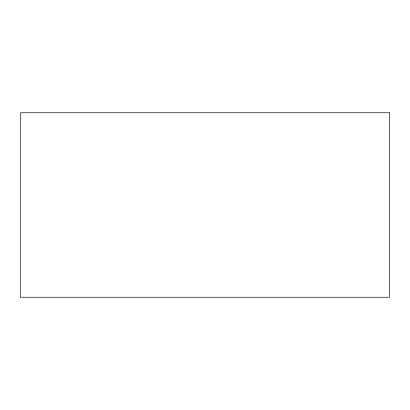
<?xml version="1.0" encoding="UTF-8"?>
<svg xmlns="http://www.w3.org/2000/svg" width="410" height="410" viewBox="0 0 410 410"><rect width="100%" height="100%" fill="white"/><g stroke="black" fill="none" stroke-linecap="round" stroke-linejoin="round"><path stroke-width="0.61" d="M389.5 112.75L20.5 112.75L20.5 297.25L389.5 297.25L389.5 112.75"/></g></svg>
